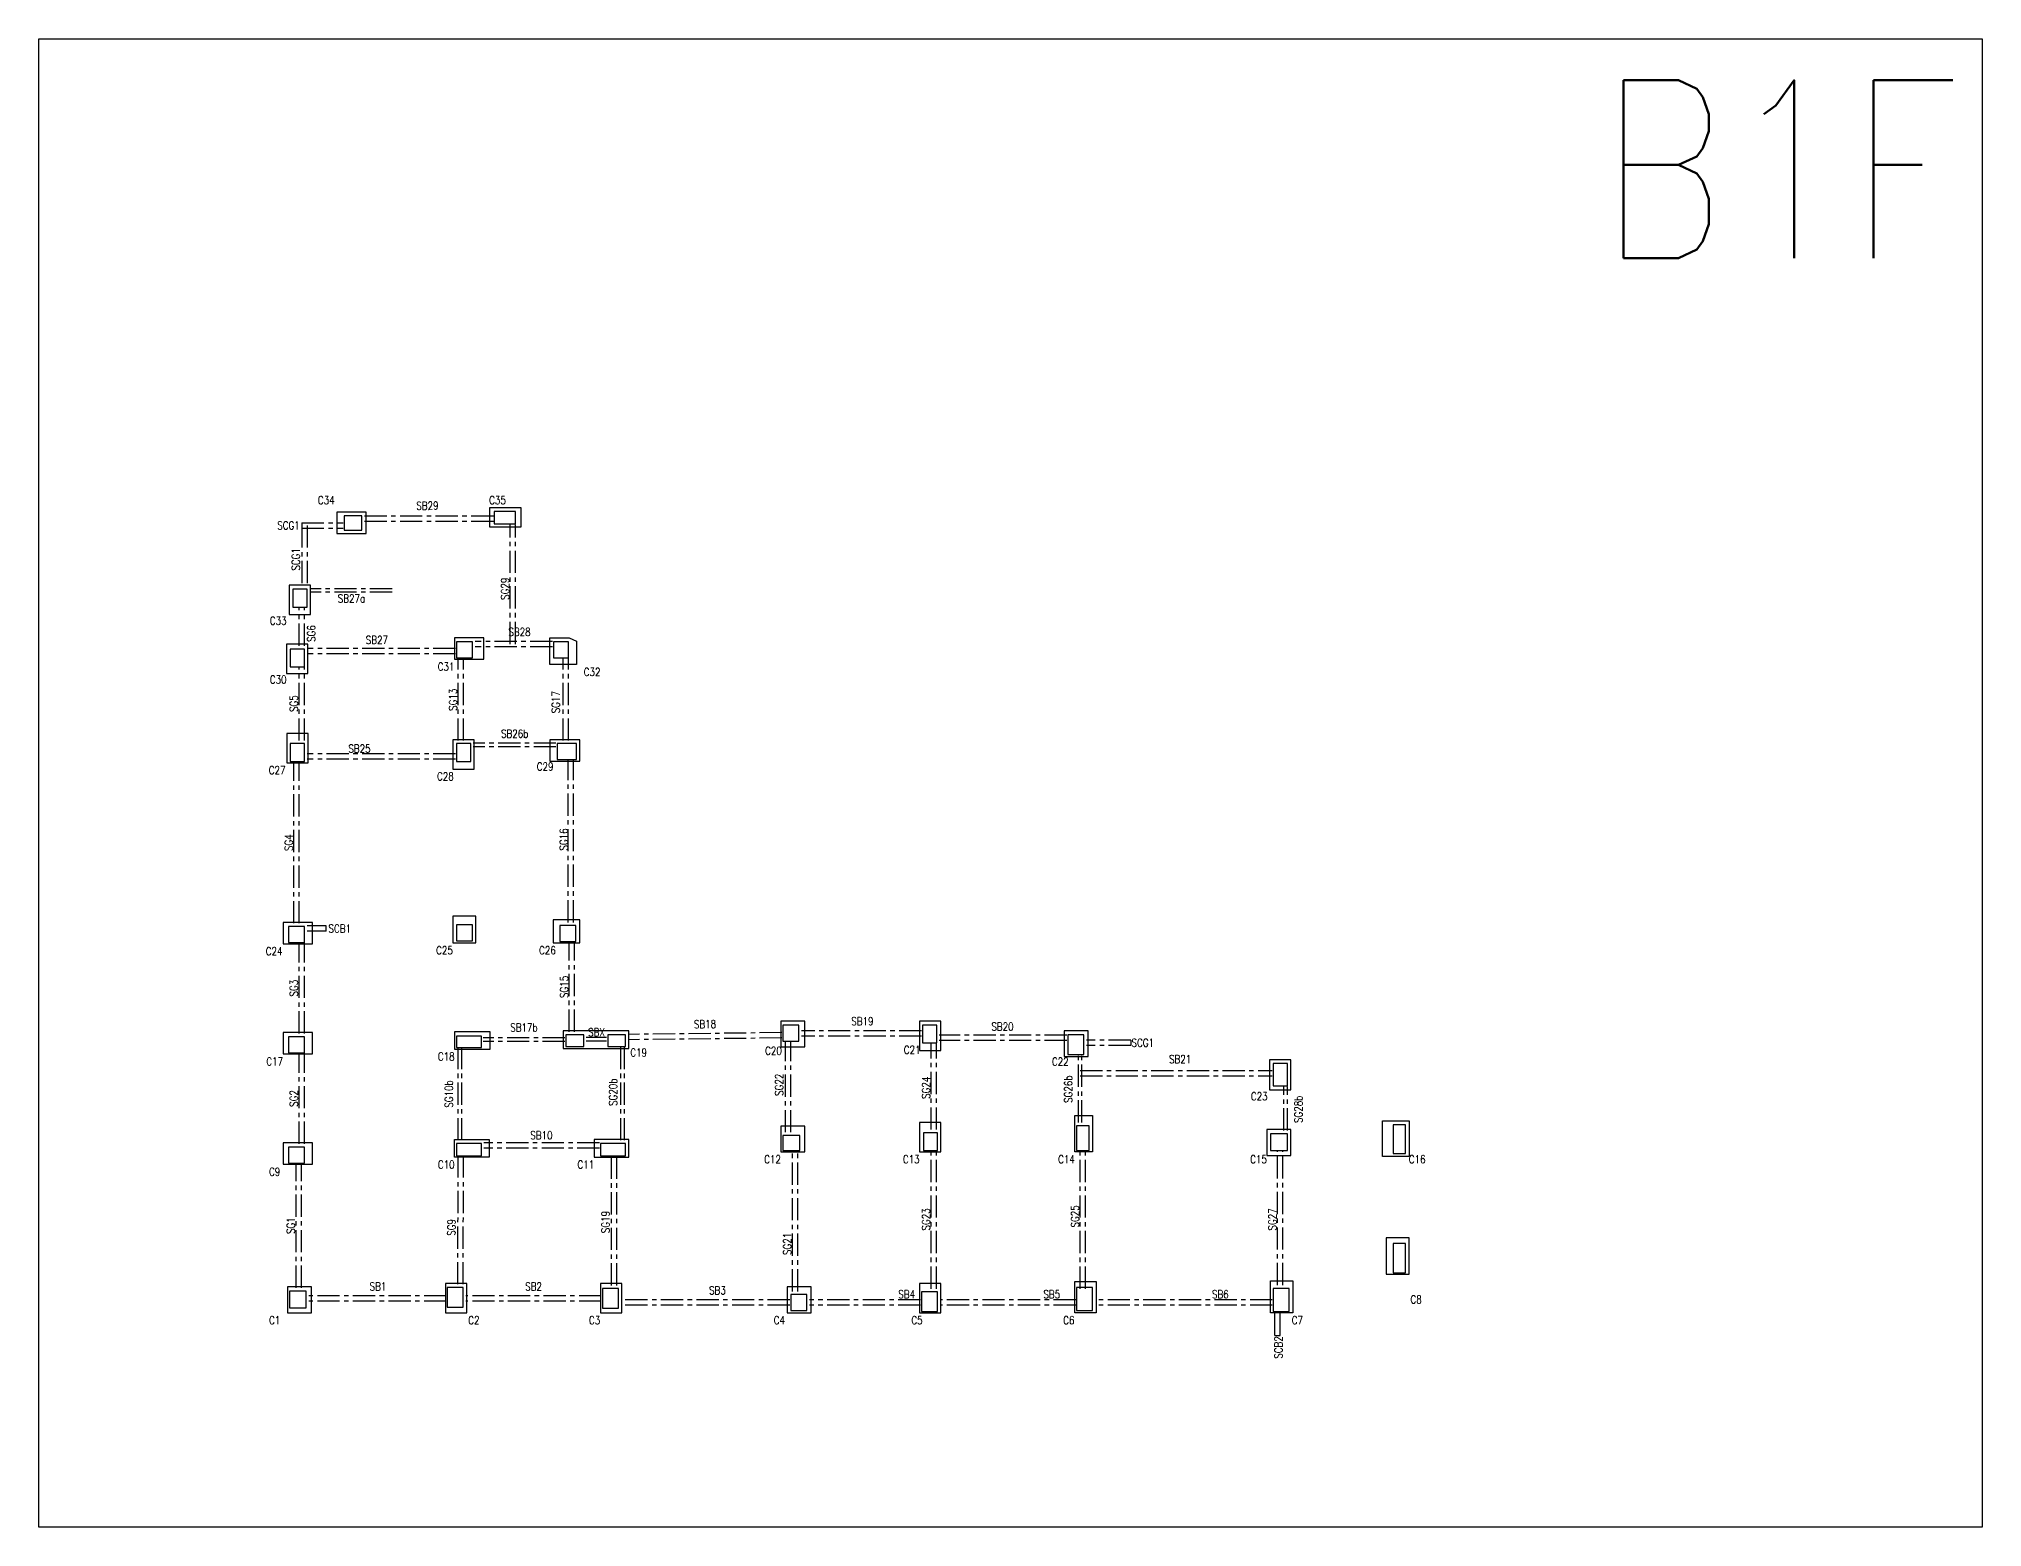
# Model space of a CAD drawing. Header units: millimetres. Extents: x 3 to 26067, y -17 to 17277.
# Drawn here: x 3 to 10931, y -17 to 8351 of the extents above; entities that cross this region are included whole.
import ezdxf
from ezdxf.enums import TextEntityAlignment as Align

# ---------------------------------------------------------------- set-up
doc = ezdxf.new("R2010")
doc.units = ezdxf.units.MM
doc.header["$LTSCALE"] = 100
doc.header["$MEASUREMENT"] = 0
doc.linetypes.add('CENTER', pattern=[2, 1.25, -0.25, 0.25, -0.25])
for name, color, linetype in [('TC-COLUMN', 1, 'Continuous'), ('TC-T', 4, 'Continuous'), ('TC-TB', 2, 'Continuous'), ('TC-TC', 4, 'Continuous'), ('TC-鋼柱', 11, 'Continuous')]:
    doc.layers.add(name, color=color, linetype=linetype)
doc.layers.add('TC-鋼粱', color=4, linetype='CENTER', plot=False)
doc.styles.add('TXT', font='TXT.shx', dxfattribs={"width": 0.8, "bigfont": 'ae.shx'})

msp = doc.modelspace()

# ---------------------------------------------------------------- linework, layer by layer
msp.add_lwpolyline([(3, 8351), (10931, 8351), (10931, -17), (3, -17)], close=True)
at = {"layer": 'TC-COLUMN'}
for points in [[(1844, 5690), (1679, 5690), (1679, 5570), (1844, 5570)], [(2714, 5715), (2714, 5605), (2539, 5605), (2539, 5715)], [(1531, 5114), (1531, 5279), (1411, 5279), (1411, 5114)], [(1516, 4783), (1516, 4948), (1396, 4948), (1396, 4783)], [(2506, 4863), (2506, 4983), (2341, 4983), (2341, 4863)], [(3026, 4833), (2876, 4833), (2876, 4983), (2985, 4983), (3026, 4964)], [(1517, 4280), (1517, 4445), (1397, 4445), (1397, 4280)], [(2451, 4245), (2451, 4410), (2331, 4410), (2331, 4245)], [(2876, 4290), (3046, 4290), (3046, 4410), (2876, 4410)], [(2331, 3268), (2461, 3268), (2461, 3418), (2331, 3418)], [(2896, 3398), (2896, 3268), (3046, 3268), (3046, 3398)], [(1541, 3383), (1376, 3383), (1376, 3263), (1541, 3263)], [(1541, 2763), (1376, 2763), (1376, 2643), (1541, 2643)], [(2341, 2670), (2541, 2670), (2541, 2768), (2341, 2768)], [(2951, 2773), (2951, 2673), (3321, 2673), (3321, 2773)], [(4176, 2828), (4176, 2683), (4311, 2683), (4311, 2828)], [(5076, 2663), (5076, 2828), (4956, 2828), (4956, 2663)], [(5769, 2773), (5769, 2628), (5904, 2628), (5904, 2773)], [(7044, 2441), (7044, 2611), (6924, 2611), (6924, 2441)], [(5829, 2298), (5929, 2298), (5929, 2093), (5829, 2093)], [(4176, 2238), (4176, 2093), (4311, 2093), (4311, 2238)], [(5076, 2093), (5076, 2258), (4956, 2258), (4956, 2093)], [(6909, 2218), (6909, 2073), (7044, 2073), (7044, 2218)], [(7559, 2267), (7709, 2267), (7709, 2067), (7559, 2067)], [(1541, 2143), (1376, 2143), (1376, 2023), (1541, 2023)], [(2536, 2063), (2341, 2063), (2341, 2163), (2536, 2163)], [(3126, 2063), (3321, 2063), (3321, 2163), (3126, 2163)], [(7579, 1610), (7579, 1405), (7709, 1405), (7709, 1610)], [(1536, 1188), (1536, 1333), (1401, 1333), (1401, 1188)], [(2409, 1188), (2409, 1353), (2289, 1353), (2289, 1188)], [(3281, 1188), (3281, 1353), (3161, 1353), (3161, 1188)], [(4211, 1333), (4211, 1188), (4346, 1188), (4346, 1333)], [(5076, 1188), (5076, 1353), (4956, 1353), (4956, 1188)], [(5829, 1363), (5949, 1363), (5949, 1188), (5829, 1188)], [(6929, 1368), (7054, 1368), (7054, 1188), (6929, 1188)]]:
    msp.add_lwpolyline(points, close=True, dxfattribs=at)
at = {"layer": 'TC-鋼柱'}
for points in [[(2564, 5623), (2684, 5623), (2684, 5693), (2564, 5693)], [(1719, 5588), (1819, 5588), (1819, 5668), (1719, 5668)], [(1432, 5156), (1512, 5156), (1512, 5256), (1432, 5256)], [(1417, 4820), (1497, 4820), (1497, 4920), (1417, 4920)], [(2352, 4870), (2442, 4870), (2442, 4960), (2352, 4960)], [(2897, 4870), (2982, 4870), (2982, 4960), (2897, 4960)], [(1417, 4288), (1497, 4288), (1497, 4388), (1417, 4388)], [(2352, 4288), (2432, 4288), (2432, 4388), (2352, 4388)], [(2917, 4298), (3027, 4298), (3027, 4388), (2917, 4388)], [(1407, 3270), (1497, 3270), (1497, 3360), (1407, 3360)], [(2352, 3280), (2442, 3280), (2442, 3370), (2352, 3370)], [(2932, 3275), (3022, 3275), (3022, 3365), (2932, 3365)], [(1407, 2650), (1497, 2650), (1497, 2740), (1407, 2740)], [(2352, 2679), (2492, 2679), (2492, 2744), (2352, 2744)], [(2967, 2685), (3067, 2685), (3067, 2750), (2967, 2750)], [(3202, 2685), (3302, 2685), (3302, 2750), (3202, 2750)], [(4187, 2715), (4277, 2715), (4277, 2805), (4187, 2805)], [(4972, 2705), (5052, 2705), (5052, 2805), (4972, 2805)], [(5789, 2640), (5879, 2640), (5879, 2750), (5789, 2750)], [(6944, 2464), (7024, 2464), (7024, 2589), (6944, 2589)], [(4977, 2100), (5057, 2100), (5057, 2200), (4977, 2200)], [(5839, 2100), (5909, 2100), (5909, 2240), (5839, 2240)], [(6929, 2100), (7024, 2100), (7024, 2195), (6929, 2195)], [(7619, 2084), (7689, 2084), (7689, 2244), (7619, 2244)], [(1407, 2030), (1497, 2030), (1497, 2120), (1407, 2120)], [(2352, 2070), (2492, 2070), (2492, 2140), (2352, 2140)], [(3162, 2070), (3302, 2070), (3302, 2140), (3162, 2140)], [(4187, 2100), (4282, 2100), (4282, 2185), (4187, 2185)], [(7619, 1412), (7689, 1412), (7689, 1577), (7619, 1577)], [(2299, 1220), (2389, 1220), (2389, 1330), (2299, 1330)], [(3172, 1214), (3262, 1214), (3262, 1324), (3172, 1324)], [(5839, 1200), (5929, 1200), (5929, 1330), (5839, 1330)], [(6944, 1195), (7034, 1195), (7034, 1325), (6944, 1325)], [(1412, 1215), (1507, 1215), (1507, 1310), (1412, 1310)], [(4232, 1200), (4322, 1200), (4322, 1290), (4232, 1290)], [(4967, 1195), (5057, 1195), (5057, 1305), (4967, 1305)]]:
    msp.add_lwpolyline(points, close=True, dxfattribs=at)
at = {"layer": 'TC-鋼粱'}
for p, q in [((1481, 5630), (1714, 5630)), ((1481, 5630), (1481, 5600)), ((1481, 5615), (1481, 5274)), ((1481, 5600), (1714, 5600)), ((1511, 5615), (1511, 5274)), ((2559, 5667), (1834, 5667)), ((2559, 5637), (1834, 5637)), ((2654, 4948), (2654, 5620)), ((2684, 4948), (2684, 5620)), ((1990, 5259), (1526, 5259)), ((1466, 4938), (1466, 5154)), ((1496, 4938), (1496, 5154)), ((1990, 5239), (1526, 5239)), ((2346, 4923), (1511, 4923)), ((2891, 4963), (2456, 4963)), ((2891, 4933), (2456, 4933)), ((1466, 4405), (1466, 4818)), ((1496, 4405), (1496, 4818)), ((2346, 4893), (1511, 4893)), ((2361, 4405), (2361, 4865)), ((2391, 4405), (2391, 4865)), ((2951, 4405), (2951, 4868)), ((2981, 4405), (2981, 4868)), ((2911, 4390), (2446, 4390)), ((1437, 3378), (1437, 4285)), ((1467, 3378), (1467, 4285)), ((2346, 4330), (1511, 4330)), ((2346, 4300), (1511, 4300)), ((2911, 4370), (2446, 4370)), ((2979, 3383), (2979, 4295)), ((3009, 3383), (3009, 4295)), ((1619, 3363), (1511, 3363)), ((1619, 3333), (1511, 3333)), ((1619, 3333), (1619, 3363)), ((1466, 2758), (1466, 3268)), ((1496, 2758), (1496, 3268)), ((2986, 2768), (2986, 3273)), ((3016, 2768), (3016, 3273)), ((2961, 2733), (2501, 2733)), ((3196, 2735), (3081, 2735)), ((4181, 2763), (3316, 2753)), ((4181, 2733), (3316, 2723)), ((4966, 2773), (4291, 2773)), ((4966, 2743), (4291, 2743)), ((5784, 2748), (5066, 2748)), ((1466, 2138), (1466, 2648)), ((1496, 2138), (1496, 2648)), ((2361, 2158), (2361, 2676)), ((2381, 2158), (2381, 2676)), ((2961, 2713), (2501, 2713)), ((3196, 2715), (3081, 2715)), ((3276, 2158), (3276, 2683)), ((3296, 2158), (3296, 2683)), ((4201, 2203), (4201, 2713)), ((4231, 2203), (4231, 2713)), ((5021, 2218), (5021, 2703)), ((5051, 2218), (5051, 2703)), ((5784, 2718), (5066, 2718)), ((5849, 2258), (5849, 2638)), ((5869, 2258), (5869, 2638)), ((6144, 2721), (5894, 2721)), ((6144, 2691), (5894, 2691)), ((6144, 2721), (6144, 2691)), ((5859, 2551), (6939, 2551)), ((5859, 2521), (6939, 2521)), ((7004, 2213), (7004, 2461)), ((7024, 2213), (7024, 2461)), ((3156, 2143), (2506, 2143)), ((3156, 2113), (2506, 2113)), ((4241, 1308), (4241, 2098)), ((4271, 1308), (4271, 2098)), ((5021, 1323), (5021, 2098)), ((5051, 1323), (5051, 2098)), ((5859, 1323), (5859, 2098)), ((5889, 1323), (5889, 2098)), ((6969, 1343), (6969, 2098)), ((6999, 1343), (6999, 2098)), ((1449, 1328), (1449, 2028)), ((1479, 1328), (1479, 2028)), ((2359, 1348), (2361, 2068)), ((2389, 1348), (2391, 2068)), ((3224, 1341), (3224, 2068)), ((3254, 1341), (3254, 2068)), ((2294, 1283), (1521, 1283)), ((2294, 1253), (1521, 1253)), ((3166, 1283), (2404, 1283)), ((3166, 1253), (2404, 1253)), ((4226, 1260), (3276, 1260)), ((4226, 1230), (3276, 1230)), ((4961, 1260), (4336, 1260)), ((4961, 1230), (4336, 1230)), ((5834, 1260), (5071, 1260)), ((5834, 1230), (5071, 1230)), ((6939, 1260), (5944, 1260)), ((6939, 1230), (5944, 1230)), ((6954, 1060), (6954, 1193)), ((6984, 1060), (6984, 1193)), ((6954, 1060), (6984, 1060))]:
    msp.add_line(p, q, dxfattribs=at)

# ---------------------------------------------------------------- texts
at = {"layer": 'TC-T', "style": 'TXT', "width": 0.8}
msp.add_text('B1F', height=1000, dxfattribs=at).set_placement((9789, 7618), align=Align.MIDDLE_CENTER)
at = {"layer": 'TC-TB', "style": 'TXT', "width": 0.8}
for s, rotation, p in [('SB29', 0.3866, (2188, 5726)), ('SCG1', 90, (1448, 5424)), ('SG29', 90, (2625, 5259)), ('SG6', 90, (1535, 5007)), ('SG5', 90, (1437, 4613)), ('SG13', 90, (2332, 4635)), ('SG17', 90, (2910, 4621)), ('SG4', 90, (1408, 3831)), ('SG16', 90, (2955, 3849)), ('SG15', 90, (2957, 3020)), ('SG3', 90, (1437, 3013)), ('SB18', 0.6585, (3749, 2811)), ('SG22', 90, (4166, 2470)), ('SG26b', 90, (5792, 2445)), ('SG2', 90, (1437, 2393)), ('SG10b', 90, (2309, 2418)), ('SG20b', 90, (3232, 2428)), ('SG24', 90, (4992, 2453)), ('SG28b', 90, (7086, 2332)), ('SG19', 90, (3190, 1698)), ('SG23', 90, (4992, 1713)), ('SG25', 90, (5830, 1730)), ('SG27', 90, (6940, 1713)), ('SG1', 90, (1420, 1678)), ('SG9', 89.0759, (2323, 1668)), ('SG21', 90, (4212, 1575)), ('SCB2', 90, (6974, 993))]:
    msp.add_text(s, height=45, rotation=rotation, dxfattribs=at).set_placement(p, align=Align.MIDDLE_CENTER)
for s, p in [('SCG1', (1407, 5615)), ('SB27a', (1761, 5204)), ('SB28', (2706, 5016)), ('SB27', (1904, 4971)), ('SB25', (1806, 4360)), ('SB26b', (2679, 4444)), ('SCB1', (1695, 3348)), ('SB19', (4634, 2827)), ('SB17b', (2731, 2792)), ('SBX', (3139, 2765)), ('SB20', (5422, 2797)), ('SCG1', (6211, 2706)), ('SB21', (6421, 2614)), ('SB10', (2829, 2186)), ('SB1', (1910, 1336)), ('SB2', (2785, 1336)), ('SB3', (3819, 1314)), ('SB4', (4883, 1292)), ('SB5', (5699, 1292, 0)), ('SB6', (6647, 1292))]:
    msp.add_text(s, height=45, dxfattribs=at).set_placement(p, align=Align.MIDDLE_CENTER)
at = {"layer": 'TC-TC', "style": 'TXT', "width": 0.8}
for s, p in [('C34', (1619, 5757)), ('C35', (2582, 5757)), ('C33', (1349, 5079)), ('C31', (2293, 4821)), ('C32', (3114, 4791)), ('C30', (1349, 4748)), ('C29', (2850, 4259)), ('C27', (1343, 4239)), ('C28', (2289, 4204)), ('C24', (1326, 3221)), ('C25', (2284, 3226)), ('C26', (2863, 3226)), ('C17', (1329, 2601)), ('C18', (2294, 2629)), ('C19', (3376, 2651)), ('C20', (4134, 2661)), ('C21', (4914, 2666)), ('C22', (5747, 2600)), ('C23', (6866, 2405)), ('C9', (1329, 1981)), ('C10', (2294, 2021)), ('C11', (3079, 2021)), ('C12', (4129, 2051)), ('C13', (4909, 2051)), ('C14', (5782, 2051)), ('C15', (6862, 2051)), ('C16', (7754, 2051)), ('C8', (7748, 1263)), ('C1', (1329, 1146)), ('C2', (2449, 1146)), ('C3', (3128, 1146)), ('C4', (4167, 1146)), ('C5', (4941, 1146)), ('C6', (5795, 1146)), ('C7', (7080, 1146))]:
    msp.add_text(s, height=45, dxfattribs=at).set_placement(p, align=Align.MIDDLE_CENTER)

doc.saveas('drawing.dxf')
